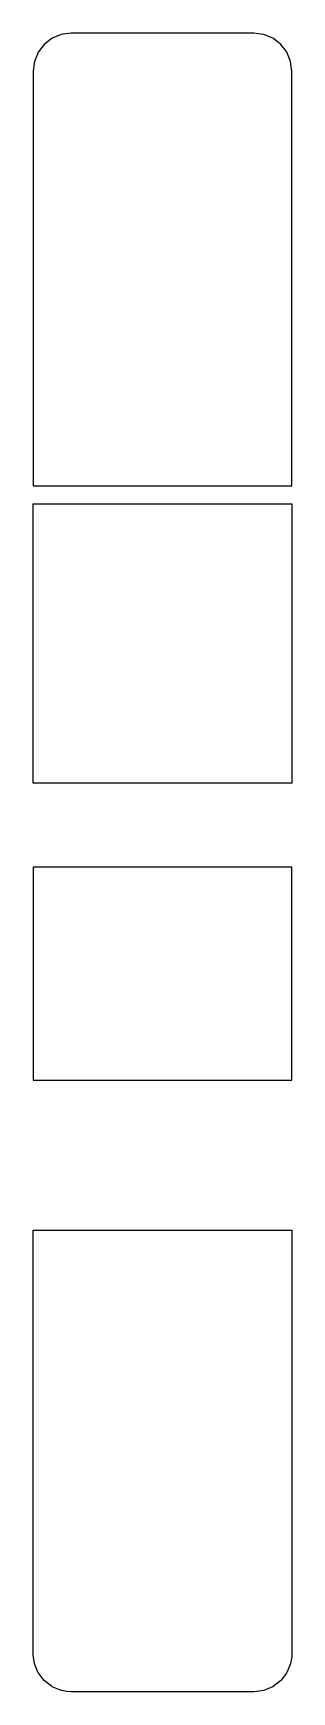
# Model space of a CAD drawing. Header units: metres. Extents: x 2.4 to 16, y -16 to 71.
import ezdxf

# ---------------------------------------------------------------- set-up
doc = ezdxf.new("R2010")
doc.units = ezdxf.units.M

msp = doc.modelspace()

# ---------------------------------------------------------------- linework, layer by layer
for p, q in [((3.319, 70.67), (2.986, 70.414)), ((3.4, 70.732), (3.319, 70.67)), ((3.788, 70.893), (3.4, 70.732)), ((3.882, 70.932), (3.788, 70.893)), ((3.984, 70.945), (3.882, 70.932)), ((4.4, 71), (3.984, 70.945)), ((9.541, 71), (4.4, 71)), ((13.402, 71), (9.541, 71)), ((14, 71), (13.402, 71)), ((14.368, 70.952), (14, 71)), ((14.518, 70.932), (14.368, 70.952)), ((14.86, 70.79), (14.518, 70.932)), ((15, 70.732), (14.86, 70.79)), ((15.294, 70.506), (15, 70.732)), ((15.414, 70.414), (15.294, 70.506)), ((2.629, 69.906), (2.468, 69.518)), ((2.668, 70), (2.629, 69.906)), ((2.924, 70.333), (2.668, 70)), ((2.986, 70.414), (2.924, 70.333)), ((15.64, 70.12), (15.414, 70.414)), ((15.732, 70), (15.64, 70.12)), ((15.874, 69.657), (15.732, 70)), ((15.932, 69.518), (15.874, 69.657)), ((2.455, 69.416), (2.4, 69)), ((2.4, 69), (2.4, 65.038)), ((2.468, 69.518), (2.455, 69.416)), ((15.952, 69.368), (15.932, 69.518)), ((16, 69), (15.952, 69.368)), ((16, 65.249), (16, 69)), ((2.4, 65.038), (2.4, 64.701)), ((2.4, 64.701), (2.4, 64.322)), ((16, 64.624), (16, 65.249)), ((16, 65.249), (16, 65.249)), ((16, 63.955), (16, 64.624)), ((2.4, 64.322), (2.4, 63.935)), ((2.4, 63.935), (2.4, 53.033)), ((16, 63.303), (16, 63.955)), ((16, 53.749), (16, 63.303)), ((16, 53.422), (16, 53.749)), ((16, 53.036), (16, 53.422)), ((2.4, 53.033), (2.4, 52.886)), ((2.4, 52.886), (2.4, 52.705)), ((2.4, 52.705), (2.4, 52.513)), ((2.4, 52.513), (2.4, 52.332)), ((2.4, 52.332), (2.4, 52.181)), ((16, 47.257), (16, 53.036)), ((2.4, 52.181), (2.4, 50.729)), ((2.4, 50.729), (2.4, 47.257)), ((2.4, 47.257), (3.883, 47.257)), ((3.883, 47.257), (16, 47.257)), ((2.4, 42.104), (2.4, 46.312)), ((2.4, 46.312), (14.517, 46.312)), ((14.517, 46.312), (16, 46.312)), ((16, 46.312), (16, 38.597)), ((2.4, 38.597), (2.4, 42.104)), ((2.4, 37.526), (2.4, 38.597)), ((16, 38.597), (16, 35.92)), ((2.4, 35.92), (2.4, 37.526)), ((2.4, 33.558), (2.4, 35.92)), ((16, 35.92), (16, 31.668)), ((16, 35.92), (16, 35.92)), ((2.4, 31.668), (2.4, 33.558)), ((9.323, 31.668), (2.4, 31.668)), ((16, 31.668), (9.323, 31.668)), ((9.077, 27.26), (2.4, 27.26)), ((2.4, 27.26), (2.4, 24.941)), ((16, 27.26), (9.077, 27.26)), ((16, 23.008), (16, 27.26)), ((2.4, 24.941), (2.4, 23.008)), ((2.4, 23.008), (2.4, 20.552)), ((16, 16.868), (16, 23.008)), ((2.4, 20.552), (2.4, 16.868)), ((2.4, 16.868), (2.4, 16.43)), ((16, 16.08), (16, 16.868)), ((2.4, 16.43), (2.4, 16.08)), ((2.4, 16.08), (14.763, 16.08)), ((14.763, 16.08), (16, 16.08)), ((16, 16.08), (16, 16.08)), ((2.4, 7.892), (2.4, 8.207)), ((2.4, 8.207), (3.637, 8.207)), ((2.4, 7.774), (2.4, 7.892)), ((3.637, 8.207), (16, 8.207)), ((16, 8.207), (16, 7.485)), ((2.4, 7.661), (2.4, 7.774)), ((2.4, 7.568), (2.4, 7.661)), ((2.4, 7.538), (2.4, 7.568)), ((2.4, 7.508), (2.4, 7.538)), ((2.4, 0.428), (2.4, 7.508)), ((16, 7.485), (16, 7.397)), ((16, 7.397), (16, 7.305)), ((16, 7.305), (16, 7.226)), ((16, 7.226), (16, -5.178)), ((2.4, -0.021), (2.4, 0.428)), ((2.4, -0.435), (2.4, -0.021)), ((2.4, -0.776), (2.4, -0.435)), ((2.4, -5.691), (2.4, -0.776)), ((16, -5.178), (16, -5.954)), ((2.4, -6.183), (2.4, -5.691)), ((16, -5.954), (16, -6.804)), ((16, -5.954), (16, -5.954)), ((2.4, -6.314), (2.4, -6.183)), ((2.4, -13.972), (2.4, -6.314)), ((16, -6.804), (16, -7.656)), ((16, -7.656), (16, -7.71)), ((16, -7.71), (16, -7.761)), ((16, -7.761), (16, -8.566)), ((16, -8.566), (16, -8.62)), ((16, -8.62), (16, -9.329)), ((16, -9.329), (16, -9.911)), ((16, -9.911), (16, -14)), ((2.4, -14), (2.4, -13.972)), ((2.405, -14.086), (2.4, -14)), ((2.437, -14.282), (2.405, -14.086)), ((2.468, -14.518), (2.437, -14.282)), ((2.486, -14.562), (2.468, -14.518)), ((2.668, -15), (2.486, -14.562)), ((15.924, -14.539), (15.735, -14.994)), ((15.933, -14.515), (15.924, -14.539)), ((15.935, -14.501), (15.933, -14.515)), ((15.963, -14.354), (15.935, -14.501)), ((15.992, -14.138), (15.963, -14.354)), ((16, -14), (15.992, -14.138)), ((2.697, -15.038), (2.668, -15)), ((2.986, -15.414), (2.697, -15.038)), ((3.363, -15.704), (2.986, -15.414)), ((15.408, -15.42), (15.015, -15.721)), ((15.423, -15.405), (15.408, -15.42)), ((15.723, -15.014), (15.423, -15.405)), ((15.735, -14.994), (15.723, -15.014)), ((3.401, -15.733), (3.363, -15.704)), ((3.839, -15.914), (3.401, -15.733)), ((3.882, -15.932), (3.839, -15.914)), ((3.909, -15.935), (3.882, -15.932)), ((4.164, -15.977), (3.909, -15.935)), ((4.4, -16), (4.164, -15.977)), ((9.427, -16), (4.4, -16)), ((14, -16), (9.427, -16)), ((14.176, -15.985), (14, -16)), ((14.509, -15.934), (14.176, -15.985)), ((14.525, -15.929), (14.509, -15.934)), ((14.982, -15.74), (14.525, -15.929)), ((14.999, -15.733), (14.982, -15.74)), ((15.015, -15.721), (14.999, -15.733))]:
    msp.add_line(p, q)

doc.saveas('drawing.dxf')
